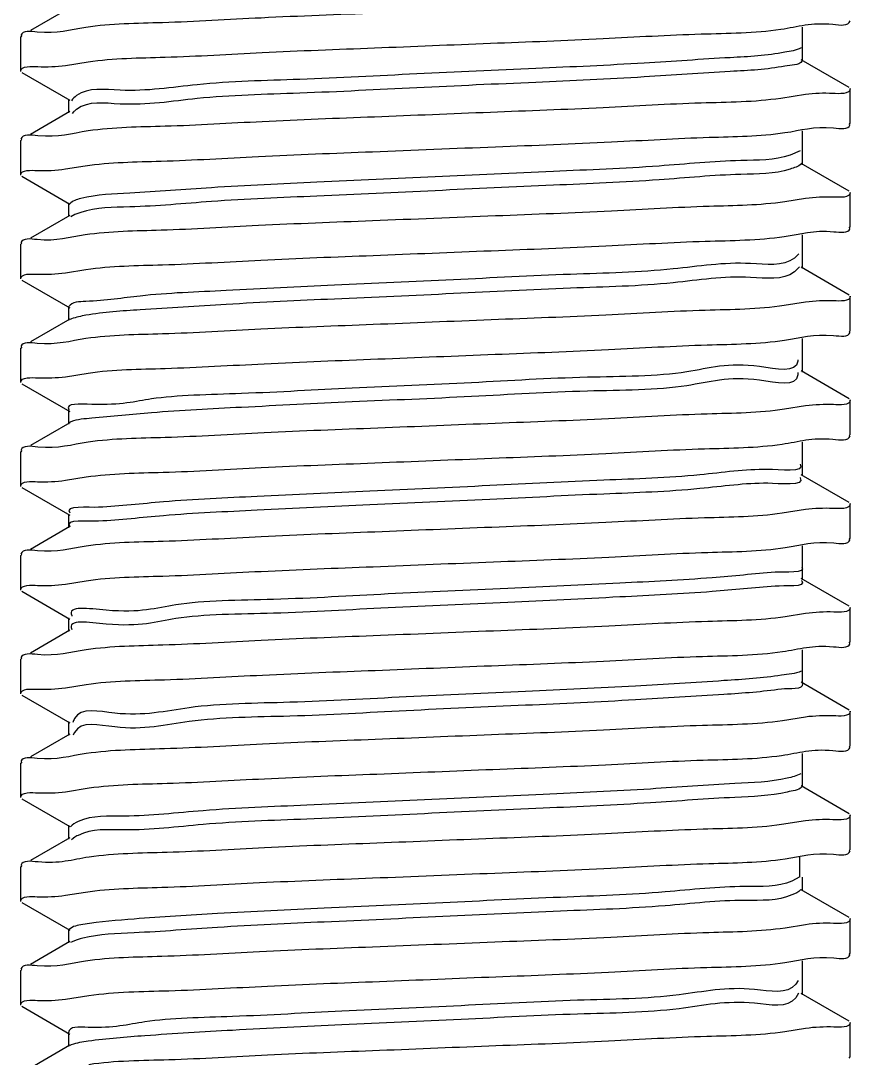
# Model space of a CAD drawing. Header units: millimetres. Extents: x -633009578 to 5705885, y -633235091 to 2571734.
# Drawn here: x 2450057.3 to 2450164.6, y 2001588.5 to 2001722.7 of the extents above; entities that cross this region are included whole.
import ezdxf

# ---------------------------------------------------------------- set-up
doc = ezdxf.new("R2010")
doc.units = ezdxf.units.MM
doc.header["$LTSCALE"] = 1000
doc.header["$MEASUREMENT"] = 0
doc.layers.get('0').update_dxf_attribs({"color": 9})
doc.layers.add('E-WIRE-系统', color=3, linetype='Continuous')

# ---------------------------------------------------------------- blocks, each defined once
blk = doc.blocks.new('G$CF4FACE3C')
at = {"layer": 'E-WIRE-系统'}
for p, q in [((-13618.42997922306, 4747.58724173333), (-13623.03061806643, 4744.923787781503)), ((-13532.67598626227, 4742.986824371968), (-13532.67598626227, 4745.324027338414)), ((-13624.05067991139, 4744.333428083453), (-13624.16555737914, 4744.200516561861)), ((-13624.16555737914, 4740.154875934357), (-13624.16555737914, 4744.200516561861)), ((-13532.67598626227, 4741.368568113889), (-13532.67598626227, 4742.986824371968)), ((-13618.92789675761, 4740.849499445059), (-13616.26897022268, 4741.272124246345)), ((-13527.18505965034, 4738.264967131079), (-13532.80576034915, 4741.518780780258)), ((-13624.05062995618, 4740.021935537108), (-13618.43002554239, 4736.768177598133)), ((-13532.31273575686, 4737.450893575442), (-13535.19599501998, 4736.998232288635)), ((-13527.07018215349, 4734.086414981168), (-13527.07018215349, 4738.132055619964)), ((-13618.5597532955, 4736.918363418081), (-13618.5597532955, 4735.300107171759)), ((-13618.42997922306, 4735.450319818337), (-13623.03061806643, 4732.786865919246)), ((-13617.98072008858, 4735.401888814289), (-13618.14339740085, 4735.221760952147)), ((-13617.93368819356, 4735.447887590039), (-13617.98072008858, 4735.401888814289)), ((-13527.18510961672, 4733.95347457414), (-13527.07018215349, 4734.086414981168)), ((-13532.67598626227, 4730.849902466289), (-13532.67598626227, 4733.187105432735)), ((-13624.05067991139, 4732.196506179287), (-13624.16555737914, 4732.063594658044)), ((-13624.16555737914, 4728.017954029958), (-13624.16555737914, 4732.063594658044)), ((-13532.91541306279, 4730.863956545363), (-13534.11433935282, 4730.348535566009)), ((-13532.67598626227, 4729.231646208675), (-13532.67598626227, 4730.849902466289)), ((-13618.93730559596, 4728.734387912438), (-13616.62490239833, 4729.109024069156)), ((-13527.18505965034, 4726.12804522668), (-13532.80576034915, 4729.381858875859)), ((-13624.05062995618, 4727.885013632593), (-13618.43002554239, 4724.631255681743)), ((-13532.30197815388, 4725.286322261789), (-13534.73338964977, 4724.89498762961)), ((-13527.07018215349, 4721.949493077467), (-13527.07018215349, 4725.995133716147)), ((-13618.5597532955, 4724.781441514264), (-13618.5597532955, 4723.16318526736)), ((-13618.42997922306, 4723.313397923834), (-13623.03061806643, 4720.649944024626)), ((-13618.1187194821, 4723.260406420683), (-13618.31562534277, 4723.144907509792)), ((-13618.04622403462, 4723.297210580786), (-13618.1187194821, 4723.260406420683)), ((-13527.18510961672, 4721.816552669625), (-13527.07018215349, 4721.949493077467)), ((-13532.67598626227, 4718.712980572251), (-13532.67598626227, 4721.050183538697)), ((-13624.05067991139, 4720.059584274073), (-13624.16555737914, 4719.926672753063)), ((-13624.16555737914, 4715.881032124278), (-13624.16555737914, 4719.926672753063)), ((-13533.08254765975, 4718.792339659645), (-13533.61658027442, 4718.307938477141)), ((-13532.67598626227, 4717.094724304974), (-13532.67598626227, 4718.712980572251)), ((-13618.93485109275, 4716.591561557376), (-13616.53403112083, 4716.978838357027)), ((-13532.99364147754, 4717.294941534405), (-13533.61658027442, 4716.689682209748)), ((-13527.18505965034, 4713.991123321583), (-13532.80576034915, 4717.244936971343)), ((-13624.05062995618, 4715.748091727728), (-13618.43002554239, 4712.494333777926)), ((-13532.30273311515, 4713.153675550246), (-13534.79120670678, 4712.753806933644)), ((-13527.07018215349, 4709.812571172253), (-13527.07018215349, 4713.858211789979)), ((-13618.5597532955, 4712.644519620342), (-13618.5597532955, 4711.026263362844)), ((-13618.42997922306, 4711.176476019435), (-13623.03061806643, 4708.513022067607)), ((-13618.21509712189, 4711.197992346133), (-13618.39865933196, 4711.11714191176)), ((-13527.18510961672, 4709.679630764527), (-13527.07018215349, 4709.812571172253)), ((-13532.67598626227, 4706.576058667386), (-13532.67598626227, 4708.91326163488)), ((-13624.05067991139, 4707.922662369092), (-13624.16555737914, 4707.78975083807)), ((-13624.16555737914, 4703.744110219763), (-13624.16555737914, 4707.78975083807)), ((-13533.21542563546, 4706.424796816311), (-13533.22324302769, 4706.267341335886)), ((-13532.67598626227, 4704.957802399877), (-13532.67598626227, 4706.576058667386)), ((-13618.92791671562, 4704.439438761561), (-13616.28357672342, 4704.860295030754)), ((-13533.2195496473, 4704.920384487254), (-13533.22324302769, 4704.649085066398)), ((-13527.18505965034, 4701.854201417184), (-13532.80576034915, 4705.108015067526)), ((-13624.05062995618, 4703.611169823329), (-13618.43002554239, 4700.357411884121)), ((-13532.30252824025, 4701.014167743502), (-13534.75287568057, 4700.619706866681)), ((-13527.07018215349, 4697.675649267854), (-13527.07018215349, 4701.721289906651)), ((-13618.5597532955, 4700.507597715477), (-13618.5597532955, 4698.889341459027)), ((-13618.42997922306, 4699.039554115734), (-13623.03061806643, 4696.37610016379)), ((-13618.29267863603, 4699.165612108889), (-13618.46069966909, 4699.088938308763)), ((-13527.18510961672, 4697.542708860128), (-13527.07018215349, 4697.675649267854)), ((-13532.67598626227, 4694.439136763569), (-13532.67598626227, 4696.776339731063)), ((-13624.05067991139, 4695.785740464577), (-13624.16555737914, 4695.652828944032)), ((-13624.16555737914, 4691.607188315247), (-13624.16555737914, 4695.652828944032)), ((-13532.67598626227, 4692.82088049606), (-13532.67598626227, 4694.439136763569)), ((-13618.93431815924, 4692.31680776272), (-13616.52155396016, 4692.705916590756)), ((-13527.18505965034, 4689.717279512784), (-13532.80576034915, 4692.971093161847)), ((-13624.05062995618, 4691.474247917649), (-13618.43002554239, 4688.220489979023)), ((-13532.30992792477, 4688.894547959208), (-13535.04720970895, 4688.461278494331)), ((-13527.07018215349, 4685.538727363455), (-13527.07018215349, 4689.584368002252)), ((-13618.5597532955, 4688.37067581166), (-13618.5597532955, 4686.752419554279)), ((-13618.42997922306, 4686.902632209938), (-13623.03061806643, 4684.239178259275)), ((-13527.18510961672, 4685.405786956311), (-13527.07018215349, 4685.538727363455)), ((-13532.67598626227, 4682.302214858471), (-13532.67598626227, 4684.639417826897)), ((-13624.05067991139, 4683.648818559595), (-13624.16555737914, 4683.515907039284)), ((-13624.16555737914, 4679.470266410266), (-13624.16555737914, 4683.515907039284)), ((-13532.67598626227, 4680.683958591078), (-13532.67598626227, 4682.302214858471)), ((-13618.93441469921, 4680.180111884023), (-13616.52489408944, 4680.568747936981)), ((-13527.18505965034, 4677.58035760757), (-13532.80576034915, 4680.834171258728)), ((-13624.05062995618, 4679.337326013832), (-13618.43002554239, 4676.083568075788)), ((-13532.30040715169, 4676.736032048124), (-13534.68363749003, 4676.350976491929)), ((-13527.07018215349, 4673.401805458358), (-13527.07018215349, 4677.447446097154)), ((-13618.5597532955, 4676.233753906679), (-13618.5597532955, 4674.615497649764)), ((-13618.42997922306, 4674.765710306121), (-13623.03061806643, 4672.102256355458)), ((-13527.18510961672, 4673.268865051796), (-13527.07018215349, 4673.401805458358)), ((-13532.67598626227, 4670.165292954654), (-13532.67598626227, 4672.502495921217)), ((-13624.05067991139, 4671.51189665508), (-13624.16555737914, 4671.378985134186)), ((-13624.16555737914, 4667.333344506449), (-13624.16555737914, 4671.378985134186)), ((-13532.67598626227, 4668.547036686563), (-13532.67598626227, 4670.165292954654)), ((-13618.93477576715, 4668.041215183097), (-13616.49303385452, 4668.434177807416)), ((-13527.18505965034, 4665.443435703288), (-13532.80576034915, 4668.697249353514)), ((-13624.05062995618, 4667.200404110015), (-13618.43002554239, 4663.946646170109)), ((-13532.30750563974, 4664.618830581545), (-13535.00681718532, 4664.190364409122)), ((-13527.07018215349, 4661.264883554541), (-13527.07018215349, 4665.310524193337)), ((-13618.5597532955, 4664.096832002862), (-13618.5597532955, 4662.478575745248)), ((-13618.42997922306, 4662.628788401023), (-13623.03061806643, 4659.965334449778)), ((-13617.94205626915, 4662.686796568451), (-13618.01485611498, 4662.49513278238)), ((-13617.92263613502, 4662.729704066995), (-13617.94205626915, 4662.686796568451)), ((-13527.18510961672, 4661.131943148095), (-13527.07018215349, 4661.264883554541)), ((-13532.67598626227, 4658.028371050255), (-13532.67598626227, 4660.3655740174)), ((-13624.05067991139, 4659.374974751263), (-13624.16555737914, 4659.242063230369)), ((-13624.16555737914, 4655.196422602632), (-13624.16555737914, 4659.242063230369)), ((-13532.67598626227, 4656.410114782047), (-13532.67598626227, 4658.028371050255)), ((-13618.92556388117, 4655.884928856161), (-13616.16590820812, 4656.321149948752)), ((-13527.18505965034, 4653.306513799471), (-13532.80576034915, 4656.560327449813)), ((-13624.05062995618, 4655.063482204918), (-13618.43002554239, 4651.809724265127)), ((-13532.31082249153, 4652.487182073877), (-13535.10500492458, 4652.04633254779)), ((-13527.07018215349, 4649.127961650374), (-13527.07018215349, 4653.17360228824)), ((-13618.5597532955, 4651.959910098347), (-13618.5597532955, 4650.341653840267)), ((-13618.42997922306, 4650.491866496624), (-13623.03061806643, 4647.828412545612)), ((-13618.04286238807, 4650.423193120281), (-13618.23188268929, 4650.273139422876)), ((-13617.9823228959, 4650.465445233043), (-13618.04286238807, 4650.423193120281)), ((-13527.18510961672, 4648.99502126372), (-13527.07018215349, 4649.127961650374)), ((-13532.97053180356, 4645.945349619258), (-13532.97053180356, 4648.282552585821)), ((-13624.05067991139, 4647.238052845816), (-13624.16555737914, 4647.105141325272)), ((-13624.16555737914, 4643.059500697767), (-13624.16555737914, 4647.105141325272)), ((-13532.97053180356, 4645.945349619258), (-13533.892102757, 4645.430640062899)), ((-13532.67598626227, 4644.273192899418), (-13532.67598626227, 4645.891449146438)), ((-13618.93612439046, 4643.773254913278), (-13616.58454952785, 4644.153566617402)), ((-13527.18505965034, 4641.169591893908), (-13532.80576034915, 4644.423405543668)), ((-13624.05062995618, 4642.926560311113), (-13618.43002554239, 4639.67280236131)), ((-13532.30125515861, 4640.326338106417), (-13534.7063749251, 4639.938529220643)), ((-13527.07018215349, 4636.991039744695), (-13527.07018215349, 4641.036680384423)), ((-13618.5597532955, 4639.822988192667), (-13618.5597532955, 4638.204731945181)), ((-13618.42997922306, 4638.354944592807), (-13623.03061806643, 4635.691490693833)), ((-13618.16362124635, 4638.328627214883), (-13618.35697228415, 4638.231193379615)), ((-13527.18510961672, 4636.858099359204), (-13527.07018215349, 4636.991039744695)), ((-13532.67598626227, 4633.754527240759), (-13532.67598626227, 4636.091730207321)), ((-13624.05067991139, 4635.101130942465), (-13624.16555737914, 4634.968219420291)), ((-13624.16555737914, 4630.922578793368), (-13624.16555737914, 4634.968219420291)), ((-13533.18401504494, 4633.790511193569), (-13533.43817488477, 4633.390042940737)), ((-13532.67598626227, 4632.136270993971), (-13532.67598626227, 4633.754527240759)), ((-13618.92750874558, 4631.612784909667), (-13616.20317721018, 4632.044606681564)), ((-13533.1249484811, 4632.307023803471), (-13533.43817488477, 4631.771786683821)), ((-13527.18505965034, 4629.032669990091), (-13532.80576034915, 4632.286483639851)), ((-13624.05062995618, 4630.789638406015), (-13618.43002554239, 4627.535880456329)), ((-13532.3003822735, 4628.190563139855), (-13534.72138272109, 4627.800498652156)), ((-13527.07018215349, 4624.854117840878), (-13527.07018215349, 4628.899758479674)), ((-13618.5597532955, 4627.68606628885), (-13618.5597532955, 4626.067810041946)), ((-13618.42997922306, 4626.218022687943), (-13623.03061806643, 4623.554568788735)), ((-13618.24807791249, 4626.280393272755), (-13618.42370637367, 4626.206023720675)), ((-13527.18510961672, 4624.721177453524), (-13527.07018215349, 4624.854117840878))]:
    blk.add_line(p, q, dxfattribs=at)
for points, start_tangent, end_tangent in [([(-13534.69127449021, 4749.171942874789), (-13543.6780025654, 4748.621742662624), (-13555.14101010817, 4748.075820879312), (-13568.27343863598, 4747.528098998009), (-13582.4658835039, 4746.961361447116), (-13596.01842458197, 4746.397020402714), (-13607.55729440204, 4745.847774805385), (-13616.55516802194, 4745.296759230667)], (-0.9890769086150407, -0.1474003692161243), (-0.989066910905426, -0.1474674396331897)), ([(-13535.19599501998, 4745.08951356553), (-13529.11133670015, 4745.661214528256), (-13527.09250409412, 4746.062338995514)], (0.9892899423491424, 0.1459637282584821), (0.2899620857262747, 0.9570381334311988)), ([(-13616.55516802194, 4745.296759230667), (-13622.22584394808, 4744.748395914794), (-13624.14149439009, 4744.362977078999)], (-0.9890669105405301, -0.1474674420806469), (-0.3094109452701213, -0.9509284236721104)), ([(-13616.26897022268, 4741.272124246345), (-13607.26914902986, 4741.817305805278), (-13595.8964435833, 4742.356724948273), (-13582.76585995103, 4742.903659150354), (-13569.19697108027, 4743.4453366159), (-13556.00635621324, 4743.992375677335), (-13544.52907580719, 4744.531581207644), (-13535.19599501998, 4745.08951356553)], (0.9892642895897679, 0.1461374878065991), (0.989289941938455, 0.1459637310421258)), ([(-13534.71528278245, 4742.389132707845), (-13541.11009479477, 4741.755417079083), (-13551.18577012746, 4741.121701431577), (-13563.86756007723, 4740.487985812244), (-13577.80272797938, 4739.8542701439), (-13591.50484217959, 4739.220554515603), (-13603.51233036723, 4738.586838909541), (-13612.54438199033, 4737.953123238287), (-13617.63756930223, 4737.3194076207), (-13618.23015013733, 4736.717613632791)], (-0.9811494478651421, -0.1932505134641834), (-0.5201772292592951, -0.8540583411938985)), ([(-13532.83445772668, 4742.891305592377), (-13534.71528278245, 4742.389132707845)], (-0.8851073597232437, -0.4653868947054761), (-0.9811494489417871, -0.1932505079932734)), ([(-13624.16555737914, 4740.154875934357), (-13622.15944559686, 4740.712118063006)], (0, 0.9999999999996978), (0.9992229992306394, -0.03941316798487921)), ([(-13622.15944559686, 4740.712118063006), (-13618.92789675761, 4740.849499445059)], (0.9992229992846622, -0.0394131665844513), (0.9918601444062319, 0.1273320617022586)), ([(-13534.71528278245, 4740.770876460359), (-13541.11009479477, 4740.137160842656), (-13551.18577012746, 4739.503445172799), (-13563.86756007723, 4738.869729545666), (-13577.80272797938, 4738.236013896181), (-13591.50484217959, 4737.602298268466), (-13603.51233036723, 4736.968582650763), (-13612.54438199033, 4736.334866981721), (-13617.63756930223, 4735.701151352725), (-13617.93368819542, 4735.447887590039)], (-0.9811494479127755, -0.1932505132231199), (-0.7224958521112185, -0.6913752553341405)), ([(-13532.69473804999, 4741.380511902389), (-13534.71528278245, 4740.770876460359)], (-0.5372225266964399, -0.8434405472884349), (-0.9811494467902095, -0.1932505189156487)), ([(-13529.11133670015, 4737.569933263236), (-13532.31273575686, 4737.450893575675)], (-0.9991261760378387, 0.04179574566933333), (-0.9927684037809871, -0.120045393309503)), ([(-13527.07018215349, 4738.132055619964), (-13529.11133670015, 4737.569933263236)], (0, -0.999999999999653), (-0.9991261761870471, 0.04179574208279597)), ([(-13535.19599501998, 4736.998232288635), (-13544.52907580719, 4736.440299940761), (-13556.00635621324, 4735.901094401022), (-13569.19697108027, 4735.354055340518), (-13582.76585995103, 4734.812377883005), (-13595.8964435833, 4734.265443681856), (-13607.26914902986, 4733.726024529315), (-13616.26897022268, 4733.180842991336)], (-0.9892899419368839, -0.1459637310529118), (-0.9892642895883746, -0.1461374878177546)), ([(-13534.73338964977, 4732.986268916633), (-13529.02675332245, 4733.536143852281), (-13527.0939653418, 4733.924152577878)], (0.9891666489369662, 0.1467969367235727), (0.3062517566427501, 0.9519505562543964)), ([(-13616.26897022268, 4733.180842991336), (-13622.15944559686, 4732.620836785412), (-13624.1426543144, 4732.225064662867)], (-0.989264289901004, -0.1461374857013654), (-0.2965385305984815, -0.9550208897553284)), ([(-13616.62490239833, 4729.109024069156), (-13607.73736648122, 4729.655677989707), (-13596.35389360553, 4730.199722028454), (-13582.99504347588, 4730.757514568628), (-13568.59356180136, 4731.332657311461), (-13555.01319063921, 4731.898871264304), (-13543.5835826532, 4732.444174270611), (-13534.73338964977, 4732.986268916633)], (0.9890774057503899, 0.1473970333276693), (0.9891666490988799, 0.1467969356307963)), ([(-13534.11433935165, 4730.348535566009), (-13539.87902225368, 4729.714819938294), (-13549.45588404662, 4729.08110432094), (-13561.82338334899, 4728.447388671688), (-13575.6623081353, 4727.813673043973), (-13589.4964927556, 4727.179957374115), (-13601.85027730279, 4726.5462417464), (-13611.40591259068, 4725.912526139175), (-13617.14412142034, 4725.278810479329), (-13618.43546546996, 4724.665138440789)], (-0.9479061635350419, -0.3185496902106216), (-0.6832631004208429, -0.730172264337206)), ([(-13624.16555737914, 4728.017954029958), (-13622.24278461747, 4728.56341954344)], (0, 1.000000000000496), (0.9994057255830964, -0.03447021424629216)), ([(-13622.24278461747, 4728.56341954344), (-13618.93730559596, 4728.734387912438)], (0.9994057254628296, -0.03447021777380437), (0.9903355984344917, 0.1386917534429774)), ([(-13534.11433935165, 4728.730279318872), (-13539.87902225368, 4728.09656369139), (-13549.45588404662, 4727.462848073454), (-13561.82338334899, 4726.829132405459), (-13575.6623081353, 4726.195416797185), (-13589.4964927556, 4725.561701126979), (-13601.85027730279, 4724.927985509508), (-13611.40591259068, 4724.294269892271), (-13617.14412142034, 4723.660554211237), (-13618.04622403462, 4723.297210580786)], (-0.9479061635890706, -0.3185496900482934), (-0.8967199695960758, -0.4425983462808562)), ([(-13532.79467164935, 4729.343279276625), (-13534.11433935165, 4728.730279318872)], (-0.6851340950076233, -0.7284169629129931), (-0.9479061603023818, -0.3185496998289782)), ([(-13529.02675332245, 4725.444862575619), (-13532.30197815388, 4725.286322261789)], (-0.9993373308302562, 0.0363991649480702), (-0.9908727984976216, -0.1348002121518753)), ([(-13527.07018215349, 4725.995133716147), (-13529.02675332245, 4725.444862575619)], (0, -1.000000000000053), (-0.9993373305310015, 0.03639917320198741)), ([(-13534.73338964977, 4724.89498762961), (-13543.5835826532, 4724.352892984054), (-13555.01319063921, 4723.807589996723), (-13568.59356180136, 4723.241376055987), (-13582.99504347588, 4722.66623329313), (-13596.35389360553, 4722.108440753073), (-13607.73736648122, 4721.564396701637), (-13616.62490239833, 4721.017742804135)], (-0.9891666490989787, -0.1467969356306522), (-0.9890774057531398, -0.1473970333121784)), ([(-13534.79120670585, 4720.845088198665), (-13529.01257821312, 4721.401232474833), (-13527.09418039932, 4721.787048384664)], (0.9890736701453064, 0.1474220981572537), (0.3086347007617098, 0.9511806460844698)), ([(-13616.62490239833, 4721.017742804135), (-13622.24278461747, 4720.472138277837), (-13624.1411807288, 4720.089394974639)], (-0.9890774053194001, -0.1473970362188301), (-0.3128611713734268, -0.9497988668378559)), ([(-13616.53403112083, 4716.978838357027), (-13607.55949874991, 4717.52817393234), (-13596.066064151, 4718.075446512783), (-13582.91757863457, 4718.623710715678), (-13569.09780284832, 4719.175474123214), (-13555.67099529272, 4719.733143131132), (-13544.03790712194, 4720.283324023825), (-13534.79120670585, 4720.845088198665)], (0.9891021265563772, 0.1472310539314462), (0.9890736703870563, 0.1474220965358202)), ([(-13533.61658027442, 4718.307938477141), (-13538.73680212162, 4717.674222797388), (-13547.79104078468, 4717.040507178404), (-13559.81350192032, 4716.40679155197), (-13573.52177782892, 4715.773075903184), (-13587.4536389464, 4715.139360284782), (-13600.12300635781, 4714.505644624704), (-13610.17846845696, 4713.871928996523), (-13616.54743267153, 4713.238213379285), (-13618.53783458169, 4712.629666234949)], (-0.8057398619612309, -0.5922695964236543), (-0.5609831399912405, -0.8278272263244024)), ([(-13624.16555737914, 4715.881032124278), (-13622.22448514681, 4716.429104640614)], (0, 1.000000000000317), (0.9993642292635342, -0.03565301208845181)), ([(-13622.22448514681, 4716.429104640614), (-13618.93485109182, 4716.591561557376)], (0.9993642296188378, -0.03565300208934202), (0.9907294820508864, 0.1358495248234317)), ([(-13533.61658027442, 4716.689682209748), (-13538.73680212162, 4716.055966560612), (-13547.79104078468, 4715.422250931966), (-13559.81350192032, 4714.788535314263), (-13573.52177782892, 4714.154819634627), (-13587.4536389464, 4713.521104027401), (-13600.12300635781, 4712.887388367206), (-13610.17846845696, 4712.253672739142), (-13616.54743267153, 4711.61995712237), (-13618.21509712189, 4711.197992346133)], (-0.805739861837779, -0.5922695965914766), (-0.9343952779689367, -0.3562379324443054)), ([(-13529.01257821312, 4713.309951197938), (-13532.30273311515, 4713.153675550246)], (-0.9993461691564407, 0.03615569375718537), (-0.9910904712790906, -0.133190381561914)), ([(-13527.07018215349, 4713.858211789979), (-13529.01257821312, 4713.309951197938)], (0, -0.9999999999996563), (-0.9993461689741272, 0.03615569881922936)), ([(-13534.79120670585, 4712.753806933644), (-13544.03790712194, 4712.19204274693), (-13555.67099529272, 4711.641861875891), (-13569.09780284832, 4711.084192846552), (-13582.91757863457, 4710.532429449377), (-13596.066064151, 4709.98416523647), (-13607.55949874991, 4709.436892654747), (-13616.53403112083, 4708.887557090959)], (-0.9890736703832199, -0.1474220965617668), (-0.9891021265549379, -0.1472310539429763)), ([(-13534.75287568057, 4708.710988132982), (-13529.03085506847, 4709.261719623697), (-13527.09388891957, 4709.650373468292)], (0.9890802277563581, 0.1473780955927653), (0.3054072264240162, 0.9522218365743791)), ([(-13616.53403112083, 4708.887557090959), (-13622.22448514681, 4708.337823375012), (-13624.14152344083, 4707.952187083312)], (-0.9891021263554466, -0.1472310552781357), (-0.3090916295621942, -0.9510322626145828)), ([(-13616.28357672342, 4704.86029503087), (-13607.25614851969, 4705.407222188544), (-13595.68472420401, 4705.955220719567), (-13582.37799111451, 4706.50848711154), (-13568.63811004674, 4707.057022271561), (-13555.35765537992, 4707.609918245114), (-13543.80805478082, 4708.158475844306), (-13534.75287568057, 4708.710988132982)], (0.9892122980323225, 0.1464890078513349), (0.9890802282029324, 0.1473780925972784)), ([(-13533.22324302769, 4706.267341335886), (-13537.68627414014, 4705.633625707473), (-13546.19537943625, 4704.999910037615), (-13557.84291260154, 4704.366194430389), (-13571.38645873149, 4703.732478759834), (-13585.38135950081, 4703.098763144226), (-13598.33481180388, 4702.465047513717), (-13608.86510122055, 4701.831331855734), (-13615.84898664826, 4701.197616237332), (-13618.54151332122, 4700.563900568755), (-13618.52413357608, 4700.536239552195)], (-0.1066242987294966, -0.9942993809317144), (0.6266421139840216, -0.7793071673281801)), ([(-13624.16555737914, 4703.744110219763), (-13622.15127954655, 4704.302493299474)], (0, 0.9999999999995864), (0.9992127434542438, -0.03967232436527299)), ([(-13622.15127954655, 4704.302493299474), (-13618.92791671678, 4704.439438761561)], (0.99921274340986, -0.03967232547990598), (0.9918365004687008, 0.1275161022656885)), ([(-13533.22324302769, 4704.649085066398), (-13537.68627414014, 4704.01536944008), (-13546.19537943625, 4703.381653790129), (-13557.84291260154, 4702.747938172775), (-13571.38645873149, 4702.114222513163), (-13585.38135950081, 4701.480506885913), (-13598.33481180388, 4700.846791258198), (-13608.86510122055, 4700.213075598818), (-13615.84898664826, 4699.579359980882), (-13618.29267863603, 4699.165612108889)], (-0.1066242990439473, -0.9942993808974261), (-0.9410888897553356, -0.3381592843313657)), ([(-13529.03085506847, 4701.170438348665), (-13532.30252824025, 4701.014167743735)], (-0.9993265094230575, 0.03669506185490633), (-0.9909766275849836, -0.1340347849601002)), ([(-13527.07018215349, 4701.721289906651), (-13529.03085506847, 4701.170438348665)], (0, -0.9999999999999324), (-0.9993265094506706, 0.0366950610960499)), ([(-13534.75287568057, 4700.619706866681), (-13543.80805478082, 4700.067194578121), (-13555.35765537992, 4699.518636968802), (-13568.63811004674, 4698.965740993968), (-13582.37799111451, 4698.417205834645), (-13595.68472420401, 4697.863939453266), (-13607.25614851969, 4697.315940922243), (-13616.28357672342, 4696.769013753743)], (-0.9890802282031035, -0.1473780925970927), (-0.9892122980288915, -0.1464890078778379)), ([(-13535.04720970895, 4696.55255977239), (-13529.10009823437, 4697.115087533253), (-13527.09271401097, 4697.514466651366)], (0.9892603348604363, 0.1461642564782226), (0.2923153888932556, 0.9563219716275153)), ([(-13616.28357672342, 4696.769013753743), (-13622.15127954655, 4696.211212022812), (-13624.14277682011, 4695.814191986225)], (-0.9892122980524182, -0.1464890077192365), (-0.2951661859657896, -0.9554459286964015)), ([(-13616.52155396016, 4692.705916590756), (-13607.50906118634, 4693.256993399933), (-13596.00881688064, 4693.804113385733), (-13582.73694599327, 4694.35713460925), (-13569.01400549407, 4694.904995343415), (-13555.69622155977, 4695.458198519074), (-13544.13411362539, 4696.004445810453), (-13535.04720970895, 4696.55255977239)], (0.9890794376625308, 0.1473833979569621), (0.9892603353188251, 0.1461642533747281)), ([(-13536.73005009233, 4693.593028564705), (-13544.67286702129, 4692.959312937572), (-13555.91651466629, 4692.325597267249), (-13569.26165958773, 4691.691881661187), (-13583.28480648925, 4691.058166001225), (-13596.49013929348, 4690.42445037351), (-13607.46907616849, 4689.790734745795), (-13615.05051966989, 4689.15701908723)], (-0.9999934555783784, 0.003617844698104587), (-0.9987423976859076, -0.05013604556339243)), ([(-13532.92697853502, 4694.213717183331), (-13536.73005009233, 4693.593028564705)], (0.5271914121573413, -0.8497465592443513), (-0.999993455584466, 0.003617843144755584)), ([(-13624.16555737914, 4691.607188315247), (-13622.21575609874, 4692.156500132638)], (0, 0.9999999999995394), (0.9993491367184733, -0.03607357674419821)), ([(-13622.21575609874, 4692.156500132638), (-13618.93431815924, 4692.31680776272)], (0.9993491366669668, -0.03607357816230535), (0.9908012805257876, 0.1353248776432348)), ([(-13532.94837884419, 4692.627600220032), (-13532.93530546804, 4692.608487925609), (-13536.73005009233, 4691.974772318965)], (0.5786861432905689, -0.8155503342715428), (-0.999993455586821, 0.003617842269425161)), ([(-13536.73005009233, 4691.974772318965), (-13544.67286702129, 4691.341056691483), (-13555.91651466629, 4690.707341031288), (-13569.26165958773, 4690.073625403573), (-13583.28480648925, 4689.439909743727), (-13596.49013929348, 4688.806194126024), (-13607.46907616849, 4688.172478498309), (-13615.05051966989, 4687.538762838463)], (-0.9999934555783168, 0.003617844698091976), (-0.9987423976862502, -0.05013604555874446)), ([(-13615.05051966989, 4689.15701908723), (-13618.425775073, 4688.52330346813), (-13618.41084621637, 4688.505878655124)], (-0.9987423976258749, -0.05013604675823108), (0.6722174907348598, -0.740353729563572)), ([(-13529.10009823437, 4689.023806256359), (-13532.30992792477, 4688.89454795944)], (-0.9991717303624248, 0.04069217669915664), (-0.9922161107984421, -0.124527866253248)), ([(-13527.07018215349, 4689.584368002252), (-13529.10009823437, 4689.023806256359)], (0, -0.9999999999997353), (-0.9991717303270699, 0.04069217756949497)), ([(-13615.05051966989, 4687.538762838463), (-13618.42623922322, 4686.905625776737)], (-0.9987423975883595, -0.05013604749310838), (0.6248945611627783, -0.7807091567475107)), ([(-13535.04720970895, 4688.461278494331), (-13544.13411362539, 4687.91316453286), (-13555.69622155977, 4687.366917253821), (-13569.01400549407, 4686.813714086544), (-13582.73694599327, 4686.265853354242), (-13596.00881688064, 4685.712832109421), (-13607.50906118634, 4685.165712134563), (-13616.52155396016, 4684.614635303384)], (-0.989260335318875, -0.1461642533745789), (-0.9890794376604797, -0.1473833979722112)), ([(-13534.68363749003, 4684.442257778603), (-13529.00680498546, 4684.991287618293), (-13527.09431277285, 4685.376172221149)], (0.9890415357768776, 0.1476375308228934), (0.3100877724259861, 0.9507079327493351)), ([(-13616.52155396016, 4684.614635303384), (-13622.21575609874, 4684.065218877513), (-13624.14167458075, 4683.678215954802)], (-0.9890794377396053, -0.1473833974399649), (-0.3074221145915752, -0.9515732465031267)), ([(-13616.52489408944, 4680.568747936981), (-13607.51882238523, 4681.119556332706), (-13596.03638592921, 4681.665982605075), (-13582.92954665166, 4682.212463278323), (-13568.83469198132, 4682.775276911561), (-13555.31884270837, 4683.337774132495), (-13543.75626160344, 4683.887361668167), (-13534.68363749003, 4684.442257778603)], (0.9890811871295825, 0.1473716569301376), (0.9890415358032308, 0.1476375306500027)), ([(-13535.87050724938, 4681.552431423333), (-13543.22728874953, 4680.918715796317), (-13554.03909738432, 4680.285000167438), (-13567.15266299481, 4679.651284519234), (-13581.16919228621, 4679.017568901298), (-13594.59357508481, 4678.383853231673), (-13605.99386398774, 4677.750137603958), (-13614.15401694318, 4677.116421976243), (-13618.20360964397, 4676.48270632606), (-13618.17851935467, 4676.430101828999)], (-0.9970083261667316, -0.07729422717757702), (0.4578730642289324, -0.8890175797210257)), ([(-13532.75692282245, 4682.190609190497), (-13535.87050724938, 4681.552431423333)], (0.6202464514883115, -0.7844069985763293), (-0.9970083261734632, -0.07729422708447684)), ([(-13624.16555737914, 4679.470266410266), (-13622.21667150664, 4680.019448418054)], (0, 1.000000000000481), (0.9993510758405669, -0.03601981702684044)), ([(-13622.21667150664, 4680.019448418054), (-13618.93441469921, 4680.180111884023)], (0.9993510756829783, -0.0360198213492597), (0.9907857928435635, 0.1354382246574974)), ([(-13532.77343247854, 4680.591283452348), (-13532.75348354527, 4680.567890825914), (-13535.87050724938, 4679.934175155475)], (0.689145118106243, -0.7246233547285181), (-0.9970083262677701, -0.07729422586961318)), ([(-13535.87050724938, 4679.934175155475), (-13543.22728874953, 4679.300459549413), (-13554.03909738432, 4678.66674393171), (-13567.15266299481, 4678.033028261736), (-13581.16919228621, 4677.399312633439), (-13594.59357508481, 4676.765596974059), (-13605.99386398774, 4676.13188135752), (-13614.15401694318, 4675.498165728408), (-13618.20360964397, 4674.864450068562)], (-0.997008326172328, -0.07729422710550227), (0.4001342466821659, -0.9164565372301504)), ([(-13529.00680498546, 4676.900006340933), (-13532.30040715169, 4676.736032048124)], (-0.9993728477880702, 0.03541060720686025), (-0.9906613492488143, -0.1363454843566478)), ([(-13527.07018215349, 4677.447446097154), (-13529.00680498546, 4676.900006340933)], (0, -1.000000000000208), (-0.9993728481361278, 0.0354105973795719)), ([(-13534.68363749003, 4676.350976491929), (-13543.75626160344, 4675.796080390573), (-13555.31884270837, 4675.246492854436), (-13568.83469198132, 4674.683995644446), (-13582.92954665166, 4674.121182023198), (-13596.03638592921, 4673.574701339123), (-13607.51882238523, 4673.028275068034), (-13616.52489408944, 4672.477466660668)], (-0.989041535801112, -0.1476375306611078), (-0.9890811871315134, -0.1473716569188327)), ([(-13535.00681718532, 4672.281645696494), (-13529.03828314412, 4672.849904286792), (-13527.09369055275, 4673.239775087801)], (0.9892110040763638, 0.1464977454227665), (0.3032234057127688, 0.9529194961955308)), ([(-13616.52489408944, 4672.477466660668), (-13622.21667150664, 4671.928167140693), (-13624.1416581606, 4671.541307896608)], (-0.9890811868388372, -0.147371658880714), (-0.3076035728840101, -0.9515146041707466)), ([(-13616.49303385452, 4668.434177807416), (-13607.33788381796, 4668.992164662108), (-13595.85867441748, 4669.536847217591), (-13582.66804214567, 4670.086062077084), (-13569.0626576792, 4670.629197743372), (-13555.94306924869, 4671.173597798916), (-13544.37991588027, 4671.717789871036), (-13535.00681718532, 4672.281645696494)], (0.9891203044713098, 0.1471088824047246), (0.9892110039250716, 0.146497746446516)), ([(-13535.10978265852, 4669.511834325269), (-13541.86223857524, 4668.878118654829), (-13552.21532833227, 4668.24440302595), (-13565.06471223896, 4667.610687420121), (-13579.03977662418, 4666.976971749333), (-13592.64983425499, 4666.343256131047), (-13604.44313226454, 4665.709540461772), (-13613.16170726577, 4665.075824834872), (-13617.87556931539, 4664.442109215073), (-13618.0528480825, 4663.977486410993)], (-0.9892944391213995, -0.1459332474954264), (-0.229173563875178, -0.973385575002759)), ([(-13532.80027263681, 4670.004967332701), (-13535.10978265852, 4669.511834325269)], (-0.8811431020397715, -0.4728496946460509), (-0.989294438803396, -0.1459332496487457)), ([(-13624.16555737914, 4667.333344506449), (-13622.24841505755, 4667.878005470498)], (0, 0.9999999999996032), (0.9993919817046238, -0.03486641510743844)), ([(-13622.24841505755, 4667.878005470498), (-13618.93477576715, 4668.041215183097)], (0.9993919815474638, -0.03486641965461761), (0.9908410776253408, 0.1350331769937436)), ([(-13535.10978265852, 4667.893578055431), (-13541.86223857524, 4667.259862407227), (-13552.21532833227, 4666.626146779512), (-13565.06471223896, 4665.992431161809), (-13579.03977662418, 4665.358715491951), (-13592.64983425499, 4664.724999874248), (-13604.44313226454, 4664.091284214286), (-13613.16170726577, 4663.457568597165), (-13617.87556931539, 4662.823852969916), (-13617.92263613502, 4662.729704066995)], (-0.989294439161354, -0.1459332472227131), (-0.4229438068789296, -0.9061559116566081)), ([(-13532.68311609281, 4668.544073356432), (-13532.67822921067, 4668.527293683845), (-13535.10978265852, 4667.893578055431)], (0.3837992834980055, -0.9234165419746081), (-0.9892944390091047, -0.145933248257793)), ([(-13529.03828314412, 4664.75862304226), (-13532.3075056409, 4664.618830581545)], (-0.9992721332752297, 0.03814713172873282), (-0.991932895017854, -0.126764079218953)), ([(-13527.07018215349, 4665.310524193337), (-13529.03828314412, 4664.75862304226)], (0, -1.000000000000665), (-0.9992721331749692, 0.03814713436475964)), ([(-13535.00681718532, 4664.190364409122), (-13544.37991588027, 4663.626508594374), (-13555.94306924869, 4663.082316531916), (-13569.0626576792, 4662.537916476955), (-13582.66804214567, 4661.994780800771), (-13595.85867441748, 4661.445565942093), (-13607.33788381796, 4660.900883384864), (-13616.49303385452, 4660.342896540766)], (-0.9892110039288978, -0.1464977464208094), (-0.9891203044700099, -0.1471088824159534)), ([(-13535.10500492458, 4660.137613803498), (-13529.09651682433, 4660.704820026411), (-13527.09275140078, 4661.103667654912)], (0.9892848751490604, 0.1459980678022731), (0.2927388172357585, 0.956192441343779)), ([(-13616.49303385452, 4660.342896540766), (-13622.24841505755, 4659.786724195001), (-13624.14112639683, 4659.404831660795)], (-0.9891203043474347, -0.1471088832380379), (-0.3134682581452812, -0.9495986789873587)), ([(-13616.16590820812, 4656.321149948752), (-13607.03654504661, 4656.871025324101), (-13595.62970774248, 4657.409936411073), (-13582.46830029716, 4657.957170362701), (-13568.89340935322, 4658.499073895626), (-13555.72068029642, 4659.046365756192), (-13544.30040504131, 4659.585004505119), (-13535.10500492458, 4660.137613803498)], (0.989280289551244, 0.1460291364945355), (0.9892848752564355, 0.1459980670712586)), ([(-13534.44976750668, 4657.471237182734), (-13540.58111021039, 4656.837521555019), (-13550.44974170299, 4656.203805885161), (-13563.00299825752, 4655.570090276771), (-13576.90185354184, 4654.936374650686), (-13590.66374927759, 4654.30265898956), (-13602.82073642337, 4653.668943371857), (-13612.07605770254, 4653.035227691522), (-13617.44246973447, 4652.401512075099), (-13618.33618351049, 4651.782630680711)], (-0.9716095887215804, -0.2365899556311845), (-0.6213203649963649, -0.7835566374141615)), ([(-13532.8628763333, 4657.979955012444), (-13534.44976750668, 4657.471237182734)], (-0.8718797699411903, -0.4897199881220521), (-0.9716095914001364, -0.2365899446255773)), ([(-13624.16555737914, 4655.196422602632), (-13622.14082298125, 4655.756263379822)], (0, 1.000000000000499), (0.9991755294824706, -0.0405987842360026)), ([(-13622.14082298125, 4655.756263379822), (-13618.92556388117, 4655.884928856161)], (0.9991755295609349, -0.04059878233172346), (0.99228113569948, 0.1240086599145465)), ([(-13534.44976750668, 4655.852980914642), (-13540.58111021039, 4655.2192653073), (-13550.44974170299, 4654.585549636395), (-13563.00299825752, 4653.95183402102), (-13576.90185354184, 4653.318118403316), (-13590.66374927759, 4652.684402722982), (-13602.82073642337, 4652.050687104347), (-13612.07605770254, 4651.416971445084), (-13617.44246973447, 4650.783255827962), (-13617.9823228959, 4650.465445233043)], (-0.9716095887153158, -0.2365899556558028), (-0.8262162448486455, -0.5633531013058242)), ([(-13532.73032548535, 4656.458853553166), (-13534.44976750668, 4655.852980914642)], (-0.6677029696548482, -0.7444277965744637), (-0.9716095904879177, -0.2365899483749341)), ([(-13529.09651682433, 4652.613538770587), (-13532.31082249153, 4652.487182073877)], (-0.999166411384352, 0.04082257173105221), (-0.9924108846549218, -0.1229659953766343)), ([(-13527.07018215349, 4653.17360228824), (-13529.09651682433, 4652.613538770587)], (0, -1.000000000000048), (-0.9991664113530654, 0.04082257250131181)), ([(-13535.10500492458, 4652.046332547907), (-13544.30040504131, 4651.493723238935), (-13555.72068029642, 4650.955084509798), (-13568.89340935322, 4650.407792620012), (-13582.46830029716, 4649.86588908534), (-13595.62970774248, 4649.318655155483), (-13607.03654504661, 4648.779744067579), (-13616.16590820812, 4648.229868672439)], (-0.9892848752580884, -0.1459980670602981), (-0.9892802895544028, -0.146029136472256)), ([(-13534.70637492603, 4648.029810486478), (-13529.02031305735, 4648.578603101312), (-13527.09407998319, 4648.965602372191)], (0.9891210606414337, 0.1471037980291141), (0.3075187409471916, 0.9515420242778331)), ([(-13616.16590820812, 4648.229868672439), (-13622.14082298125, 4647.664982103393), (-13624.14296938526, 4647.266336240224)], (-0.9892802893659824, -0.146029137747549), (-0.2930129831205507, -0.9561084623211082)), ([(-13616.58454952785, 4644.153566617402), (-13607.64925756562, 4644.701894945349), (-13596.22866160632, 4645.246775822598), (-13582.98041164246, 4645.79965023906), (-13568.65646188566, 4646.371674898779), (-13555.08584784088, 4646.937226420501), (-13543.61102693784, 4647.484268193017), (-13534.70637492603, 4648.029810486478)], (0.9890790929442518, 0.1473857113198065), (0.989121060795503, 0.1471037969975729)), ([(-13533.892102757, 4645.430640062899), (-13539.38708873163, 4644.796924422844), (-13548.74672696833, 4644.163208796526), (-13560.97264686087, 4643.529493136564), (-13574.76073828642, 4642.895777508267), (-13588.64025791571, 4642.262061890913), (-13601.13070998364, 4641.628346230951), (-13610.8997673362, 4640.994630602887), (-13616.90538760065, 4640.360914932913), (-13618.48572458373, 4639.753416680614)], (-0.9139400360755139, -0.4058492459751963), (-0.6848293580446934, -0.7287034721765755)), ([(-13624.16555737914, 4643.059500697767), (-13622.23225911101, 4643.606467186706)], (0, 1.000000000000084), (0.9993838520181725, -0.03509866561188807)), ([(-13622.23225911101, 4643.606467186706), (-13618.93612439046, 4643.773254913278)], (0.999383851839275, -0.03509867068523134), (0.9905173488673927, 0.1373877053970655)), ([(-13533.892102757, 4643.812383825309), (-13539.38708873163, 4643.178668167326), (-13548.74672696833, 4642.54495253833), (-13560.97264686087, 4641.911236878368), (-13574.76073828642, 4641.277521250653), (-13588.64025791571, 4640.64380563295), (-13601.13070998364, 4640.010089963791), (-13610.8997673362, 4639.376374355867), (-13616.90538760065, 4638.742658686009), (-13618.16362124635, 4638.328627214883)], (-0.913940036044933, -0.4058492460454799), (-0.9136495188007296, -0.4065028373751794)), ([(-13532.86025338084, 4644.431078619091), (-13533.892102757, 4643.812383825309)], (-0.6506546680598889, -0.759373757074033), (-0.913940034160366, -0.4058492502836126)), ([(-13529.02031305735, 4640.487321825814), (-13532.30125516001, 4640.326338106417)], (-0.9993507186109895, 0.03602972677515599), (-0.9907621807624758, -0.1356108445917302)), ([(-13527.07018215349, 4641.036680384423), (-13529.02031305735, 4640.487321825814)], (0, -0.9999999999998668), (-0.9993507189198992, 0.03602971822614527)), ([(-13534.70637492603, 4639.938529220643), (-13543.61102693784, 4639.392986927531), (-13555.08584784088, 4638.845945143723), (-13568.65646188566, 4638.280393622699), (-13582.98041164246, 4637.708368962165), (-13596.22866160632, 4637.155494546634), (-13607.64925756562, 4636.61061367963), (-13616.58454952785, 4636.062285340973)], (-0.9891210607954234, -0.1471037969976191), (-0.9890790929400433, -0.1473857113464947)), ([(-13534.72138272109, 4635.891779908328), (-13528.98242313461, 4636.447080145474), (-13527.09472291986, 4636.828142425395)], (0.989106726746781, 0.1472001464131351), (0.31460175948074, 0.9492237528279832)), ([(-13616.58454952785, 4636.062285340973), (-13622.23225911101, 4635.515185921104), (-13624.14137519989, 4635.130779659026)], (-0.9890790926760262, -0.1473857131159598), (-0.3107229785240702, -0.9505005158431126)), ([(-13616.20317721018, 4632.044606681564), (-13606.83315993007, 4632.607772120275), (-13595.27077539219, 4633.151739287074), (-13582.15496991621, 4633.695913829841), (-13568.54324977379, 4634.239305380848), (-13555.34883082518, 4634.788773185224), (-13543.87565201172, 4635.333386884304), (-13534.72138272109, 4635.891779908328)], (0.989221274099878, 0.1464283813626857), (0.9891067269817436, 0.1472001448338011)), ([(-13533.43817488477, 4633.390042940737), (-13538.28314271825, 4632.756327313604), (-13547.11051814537, 4632.122611653875), (-13558.9787058325, 4631.488896025345), (-13572.62175399205, 4630.855180366314), (-13586.58439078438, 4630.221464748378), (-13599.37725456827, 4629.587749121361), (-13609.63576060068, 4628.954033461399), (-13616.26565817208, 4628.320317833684), (-13618.55974698858, 4627.686066373251)], (-0.6172016066873605, -0.7868050436435372), (0.01280788250519683, -0.9999179757092084)), ([(-13624.16555737914, 4630.922578793368), (-13622.18810058804, 4631.475799196865)], (0, 1.000000000000514), (0.9992534569292588, -0.03863326049288934)), ([(-13622.18810058804, 4631.475799196865), (-13618.92750874558, 4631.612784909667)], (0.9992534570439465, -0.03863325750808821), (0.9920462495360834, 0.1258739003184628)), ([(-13533.43817488477, 4631.771786684054), (-13538.28314271825, 4631.138071055408), (-13547.11051814537, 4630.504355396843), (-13558.9787058325, 4629.870639779721), (-13572.62175399205, 4629.236924119643), (-13586.58439078438, 4628.603208491462), (-13599.37725456827, 4627.969492863747), (-13609.63576060068, 4627.33577719389), (-13616.26565817208, 4626.702061585966), (-13618.24807791249, 4626.280393272755)], (-0.6172016066525164, -0.7868050436705638), (-0.9415187876845672, -0.3369604909126122)), ([(-13528.98242313461, 4628.355798879755), (-13532.3003822735, 4628.190563139855)], (-0.9994024372110244, 0.03456542340980268), (-0.9907508922838473, -0.1356932918029577)), ([(-13527.07018215349, 4628.899758479674), (-13528.98242313461, 4628.355798879755)], (0, -1.000000000000032), (-0.9994024373306305, 0.03456541998936567)), ([(-13534.72138272109, 4627.800498652156), (-13543.87565201172, 4627.242105618236), (-13555.34883082518, 4626.697491897852), (-13568.54324977379, 4626.148024126305), (-13582.15496991621, 4625.60463257425), (-13595.27077539219, 4625.060458022053), (-13606.83315993007, 4624.516490833485), (-13616.20317721018, 4623.953325414681)], (-0.989106726983408, -0.1472001448226437), (-0.9892212741019132, -0.1464283813478891))]:
    blk.add_spline(points, degree=3, dxfattribs=dict(at, start_tangent=start_tangent, end_tangent=end_tangent))

msp = doc.modelspace()

# ---------------------------------------------------------------- block references
at = {"xscale": 1.10592, "yscale": 1.10592, "zscale": 1.10592}
msp.add_blockref('G$CF4FACE3C', (2465124.496627273, 1996473.942841334, -46.07999998803452), dxfattribs=at)

doc.saveas('drawing.dxf')
